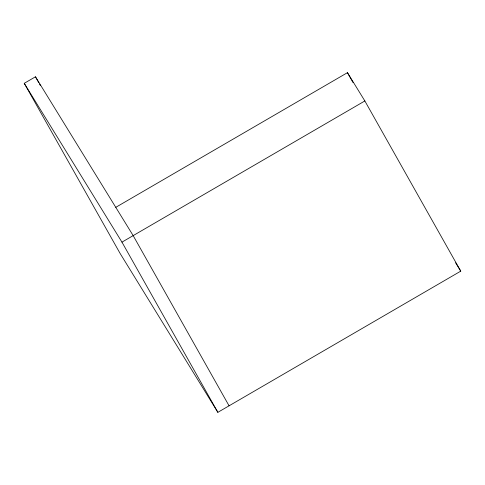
<?xml version="1.0" encoding="UTF-8"?>
<svg xmlns="http://www.w3.org/2000/svg" width="485" height="485" viewBox="0 0 485 485"><rect width="100%" height="100%" fill="white"/><g stroke="black" fill="none" stroke-linecap="round" stroke-linejoin="round"><path stroke-width="0.73" d="M115.769 207.337L347.448 72.671L364.853 100.953L460.75 271.145L217.856 412.329L120.147 253.51L24.25 83.317L35.46 76.8L133.169 235.619L229.065 405.812M24.25 83.317L121.959 242.136L364.853 100.953M455.609 262.791L460.75 271.145M347.448 72.671L353.025 82.565M35.46 76.8L38.806 82.735M39.552 84.057L40.291 85.378M121.959 242.136L217.856 412.329"/></g></svg>
